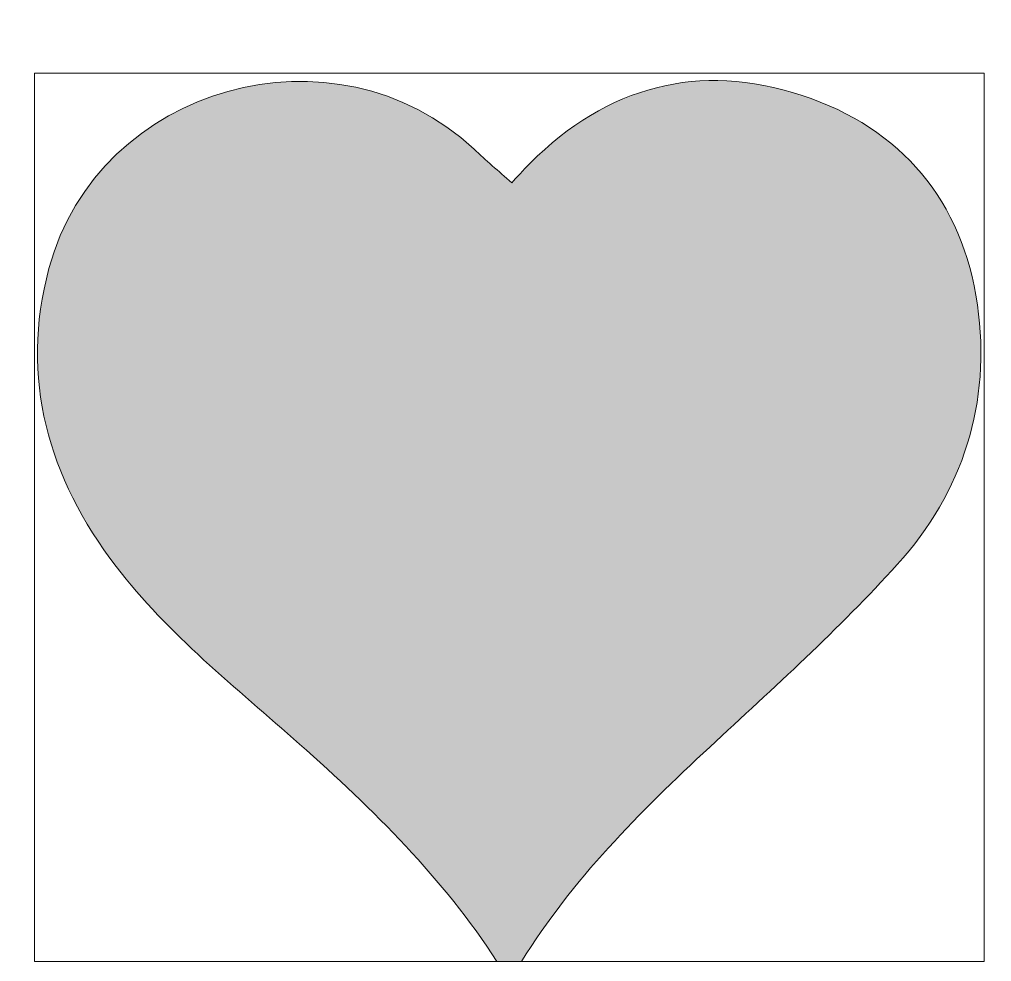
# Model space of a CAD drawing. Header units: millimetres. Extents: x -0.8 to 50.4, y -48.4 to 1.2.
import ezdxf

# ---------------------------------------------------------------- set-up
doc = ezdxf.new("R2010")
doc.units = ezdxf.units.MM
doc.header["$MEASUREMENT"] = 0
doc.layers.add('Layer 1', color=7, linetype='Continuous')

# ---------------------------------------------------------------- blocks, each defined once
blk = doc.blocks.new('block 2')
at = {"layer": 'Layer 1', "true_color": 0xffffff}
h = blk.add_hatch(color=7, dxfattribs=at)
h.dxf.hatch_style = 2
edge = h.paths.add_edge_path()
edge.add_spline(control_points=[(24.353, -48.384), (21.52, -43.997), (17.841, -40.38), (13.963, -36.94), (10.608, -33.964), (7.059, -31.179), (4.307, -27.589), (0.726, -22.918), (-0.789, -17.687), (0.763, -11.909), (3.359, -2.248), (15.832, 1.204), (23.145, -5.623), (23.772, -6.208), (24.424, -6.765), (25.13, -7.393), (25.379, -7.126), (25.725, -6.731), (26.096, -6.361), (30.156, -2.308), (34.994, -1.008), (40.418, -2.793), (45.68, -4.525), (48.861, -8.362), (49.652, -13.824), (50.396, -18.955), (48.885, -23.674), (45.429, -27.491), (42.356, -30.888), (38.921, -33.965), (35.559, -37.091), (31.867, -40.523), (28.316, -44.062), (25.647, -48.384), (25.216, -48.384), (24.784, -48.384), (24.353, -48.384)], knot_values=[0, 0, 0, 0, 1, 1, 1, 2, 2, 2, 3, 3, 3, 4, 4, 4, 5, 5, 5, 6, 6, 6, 7, 7, 7, 8, 8, 8, 9, 9, 9, 10, 10, 10, 11, 11, 11, 12, 12, 12, 12], degree=3, periodic=1)
at = {"layer": 'Layer 1', "lineweight": 0}
for points, knots in [([(24.353, -48.384), (16.236, -48.384), (8.118, -48.384), (0, -48.384), (0, -32.795), (0, -17.205), (0, -1.616), (16.667, -1.616), (33.333, -1.616), (50, -1.616), (50, -17.205), (50, -32.795), (50, -48.384), (41.882, -48.384), (33.764, -48.384), (25.647, -48.384), (28.316, -44.062), (31.867, -40.523), (35.559, -37.091), (38.921, -33.965), (42.356, -30.888), (45.429, -27.491), (48.885, -23.674), (50.396, -18.955), (49.652, -13.824), (48.861, -8.362), (45.68, -4.525), (40.418, -2.793), (34.994, -1.008), (30.156, -2.308), (26.096, -6.361), (25.725, -6.731), (25.379, -7.126), (25.13, -7.393), (24.424, -6.765), (23.772, -6.208), (23.145, -5.623), (15.832, 1.204), (3.359, -2.248), (0.763, -11.909), (-0.789, -17.687), (0.726, -22.918), (4.307, -27.589), (7.059, -31.179), (10.608, -33.964), (13.963, -36.94), (17.841, -40.38), (21.52, -43.997), (24.353, -48.384)], [0, 0, 0, 0, 1, 1, 1, 2, 2, 2, 3, 3, 3, 4, 4, 4, 5, 5, 5, 6, 6, 6, 7, 7, 7, 8, 8, 8, 9, 9, 9, 10, 10, 10, 11, 11, 11, 12, 12, 12, 13, 13, 13, 14, 14, 14, 15, 15, 15, 16, 16, 16, 16]), ([(24.353, -48.384), (21.52, -43.997), (17.841, -40.38), (13.963, -36.94), (10.608, -33.964), (7.059, -31.179), (4.307, -27.589), (0.726, -22.918), (-0.789, -17.687), (0.763, -11.909), (3.359, -2.248), (15.832, 1.204), (23.145, -5.623), (23.772, -6.208), (24.424, -6.765), (25.13, -7.393), (25.379, -7.126), (25.725, -6.731), (26.096, -6.361), (30.156, -2.308), (34.994, -1.008), (40.418, -2.793), (45.68, -4.525), (48.861, -8.362), (49.652, -13.824), (50.396, -18.955), (48.885, -23.674), (45.429, -27.491), (42.356, -30.888), (38.921, -33.965), (35.559, -37.091), (31.867, -40.523), (28.316, -44.062), (25.647, -48.384), (25.216, -48.384), (24.784, -48.384), (24.353, -48.384)], [0, 0, 0, 0, 1, 1, 1, 2, 2, 2, 3, 3, 3, 4, 4, 4, 5, 5, 5, 6, 6, 6, 7, 7, 7, 8, 8, 8, 9, 9, 9, 10, 10, 10, 11, 11, 11, 12, 12, 12, 12])]:
    blk.add_open_spline(points, degree=3, knots=knots, dxfattribs=at)

msp = doc.modelspace()

# ---------------------------------------------------------------- block references
at = {"layer": 'Layer 1'}
msp.add_blockref('block 2', (0, 0), dxfattribs=at)

doc.saveas('drawing.dxf')
